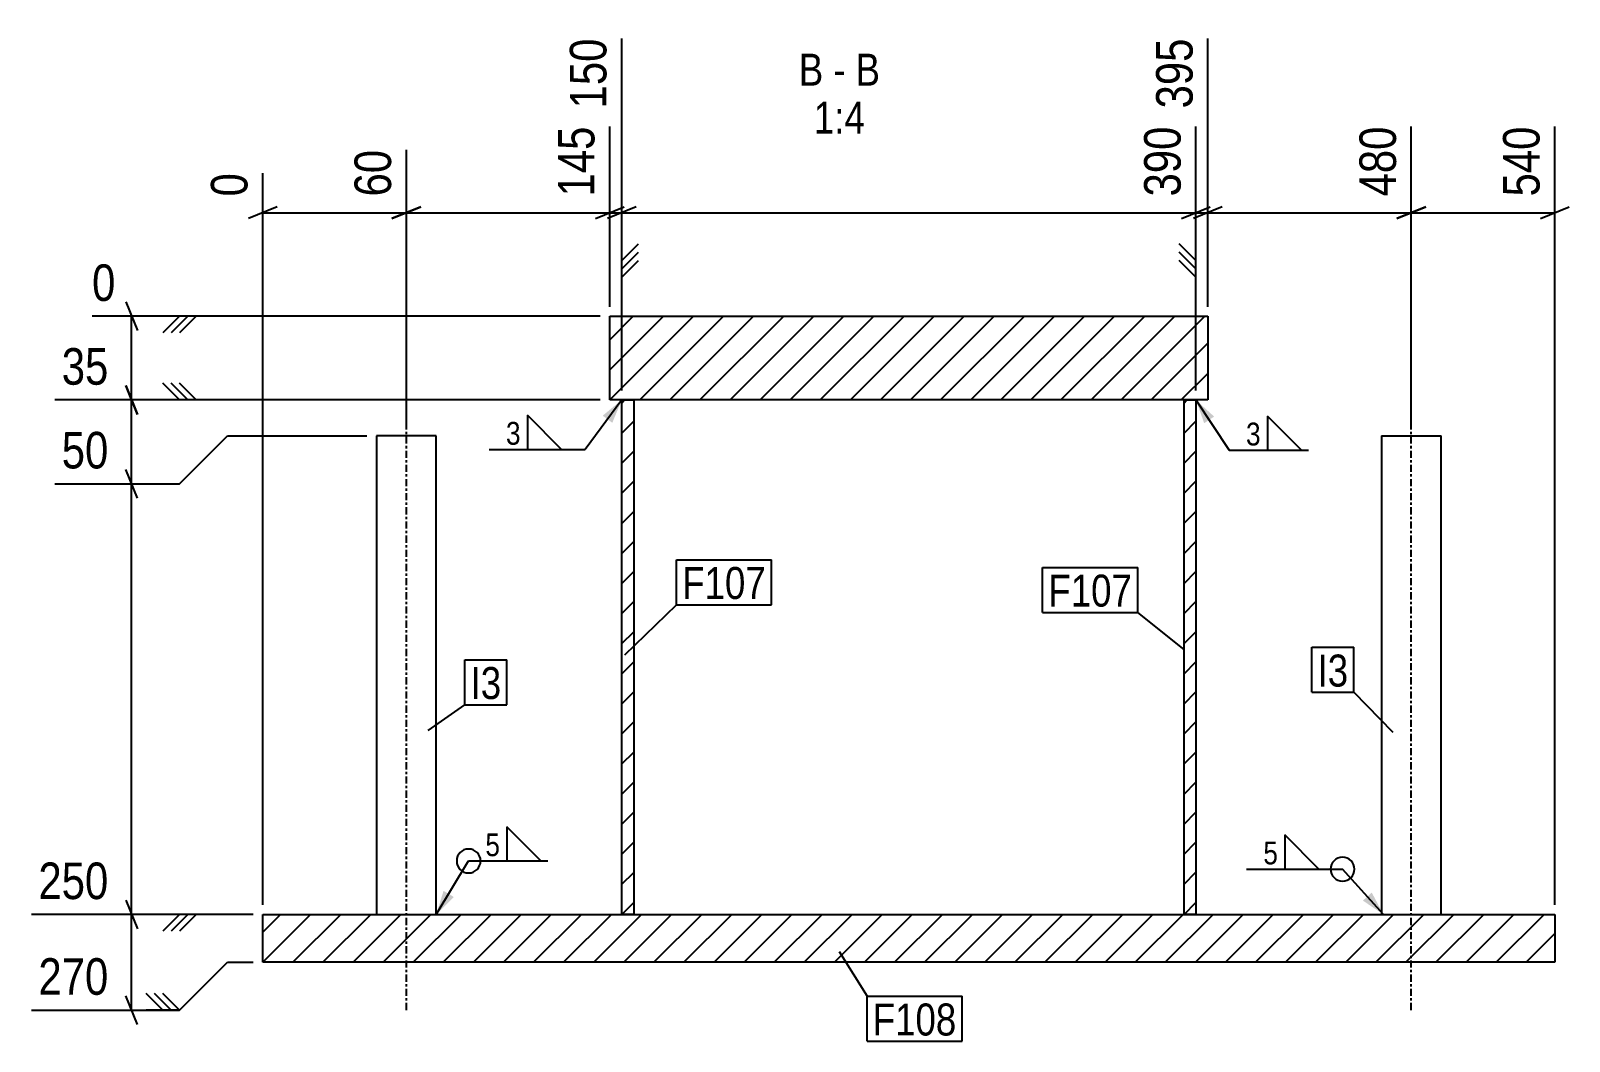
# Model space of a CAD drawing. Header units: millimetres. Extents: x 14 to 41883, y 10 to 1769.
# Drawn here: x 41240 to 41883, y 10 to 432 of the extents above; entities that cross this region are included whole.
import ezdxf

# ---------------------------------------------------------------- set-up
doc = ezdxf.new("R2010")
doc.units = ezdxf.units.MM
doc.linetypes.add('DXK_LINE_DOT2', pattern=[3.9198, 1.9599, -1.9599])
doc.linetypes.add('DXK_LINE_DOT3', pattern=[5.9187, 2.979, -0.9799, 0.9799, -0.9799])
for name, color, linetype in [('MÅLSÆTNING', 7, 'Continuous'), ('STÅL', 7, 'Continuous'), ('TEKST', 7, 'Continuous')]:
    doc.layers.add(name, color=color, linetype=linetype)
doc.styles.add('Arial Narrow', font='ARIALN.TTF', dxfattribs={"height": 0.2})

msp = doc.modelspace()

# ---------------------------------------------------------------- hatches: boundary and pattern name
at = {"layer": 'STÅL', "linetype": 'Continuous'}
h = msp.add_hatch(dxfattribs=at)
h.set_pattern_fill('', scale=2.8, style=0, pattern_type=0)
h.set_pattern_definition([(45, (41482.117, 277.624), (-6.28618, 6.28618), [])])
h.paths.add_polyline_path([(41482.12, 312.62), (41482.12, 277.62), (41732.12, 277.62), (41732.12, 312.62)])
h = msp.add_hatch(dxfattribs=at)
h.set_pattern_fill('', scale=2.8, style=0, pattern_type=0)
h.set_pattern_definition([(45, (41487.123, 62.624), (-6.28618, 6.28618), [])])
h.paths.add_polyline_path([(41487.12, 277.62), (41487.12, 62.62), (41492.12, 62.62), (41492.12, 277.62)])
h = msp.add_hatch(dxfattribs=at)
h.set_pattern_fill('', scale=2.8, style=0, pattern_type=0)
h.set_pattern_definition([(45, (41722.117, 62.624), (-6.28618, 6.28618), [])])
h.paths.add_polyline_path([(41722.12, 277.62), (41722.12, 62.62), (41727.12, 62.62), (41727.12, 277.62)])
h = msp.add_hatch(dxfattribs=at)
h.set_pattern_fill('', scale=2.8, style=0, pattern_type=0)
h.set_pattern_definition([(45, (41337.117, 42.624), (-6.28618, 6.28618), [])])
h.paths.add_polyline_path([(41337.12, 62.62), (41337.12, 42.62), (41877.12, 42.62), (41877.12, 62.62)])
at = {"layer": 'TEKST', "linetype": 'Continuous'}
for points in [[(41479.18, 271.06), (41487.12, 277.62), (41483.2, 268.09)], [(41730.56, 267.91), (41727.12, 277.62), (41734.72, 270.67)], [(41416.94, 69.88), (41409.62, 62.62), (41412.67, 72.47)], [(41800.59, 71.72), (41805.44, 62.62), (41796.88, 68.37)]]:
    msp.add_hatch(color=3, dxfattribs=at).paths.add_polyline_path(points)

# ---------------------------------------------------------------- linework, layer by layer
at = {"layer": 'MÅLSÆTNING', "color": 7, "linetype": 'Continuous'}
for p, q in [((41487.12, 281.62), (41487.12, 428.74)), ((41487.12, 281.62), (41487.12, 428.74)), ((41732.12, 316.62), (41732.12, 428.74)), ((41732.12, 316.62), (41732.12, 428.74)), ((41482.12, 316.62), (41482.12, 391.94)), ((41482.12, 316.62), (41482.12, 391.94)), ((41727.12, 281.62), (41727.12, 391.94)), ((41817.12, 266.62), (41817.12, 391.94)), ((41817.12, 266.62), (41817.12, 391.94)), ((41877.12, 66.62), (41877.12, 391.94)), ((41397.12, 266.62), (41397.12, 382.19)), ((41337.12, 66.62), (41337.12, 372.44)), ((41343.12, 358.29), (41331.12, 353.49)), ((41337.12, 355.89), (41397.12, 355.89)), ((41391.12, 353.49), (41403.12, 358.29)), ((41397.12, 355.89), (41482.12, 355.89)), ((41476.12, 353.49), (41488.12, 358.29)), ((41476.12, 353.49), (41488.12, 358.29)), ((41493.12, 358.29), (41481.12, 353.49)), ((41493.12, 358.29), (41481.12, 353.49)), ((41482.12, 355.89), (41487.12, 355.89)), ((41487.12, 355.89), (41727.12, 355.89)), ((41721.12, 353.49), (41733.12, 358.29)), ((41738.12, 358.29), (41726.12, 353.49)), ((41727.12, 355.89), (41732.12, 355.89)), ((41732.12, 355.89), (41817.12, 355.89)), ((41823.12, 358.29), (41811.12, 353.49)), ((41811.12, 353.49), (41823.12, 358.29)), ((41817.12, 355.89), (41877.12, 355.89)), ((41871.12, 353.49), (41883.12, 358.29)), ((41487.12, 335.89), (41494.12, 342.89)), ((41487.12, 328.89), (41487.12, 342.89)), ((41487.12, 335.89), (41494.12, 342.89)), ((41487.12, 328.89), (41487.12, 342.89)), ((41727.12, 335.89), (41720.12, 342.89)), ((41727.12, 335.89), (41720.12, 342.89)), ((41727.12, 328.89), (41727.12, 342.89)), ((41727.12, 328.89), (41727.12, 342.89)), ((41487.12, 332.39), (41494.12, 339.39)), ((41487.12, 332.39), (41494.12, 339.39)), ((41487.12, 328.89), (41494.12, 335.89)), ((41487.12, 328.89), (41494.12, 335.89)), ((41727.12, 332.39), (41720.12, 339.39)), ((41727.12, 332.39), (41720.12, 339.39)), ((41727.12, 328.89), (41720.12, 335.89)), ((41727.12, 328.89), (41720.12, 335.89)), ((41279.92, 318.62), (41284.72, 306.62)), ((41478.12, 312.62), (41265.77, 312.62)), ((41282.32, 277.62), (41282.32, 312.62)), ((41302.32, 312.62), (41295.32, 305.62)), ((41309.32, 312.62), (41295.32, 312.62)), ((41305.82, 312.62), (41298.82, 305.62)), ((41309.32, 312.62), (41302.32, 305.62)), ((41284.72, 271.62), (41279.92, 283.62)), ((41279.92, 283.62), (41284.72, 271.62)), ((41302.32, 277.62), (41295.32, 284.62)), ((41302.32, 277.62), (41295.32, 284.62)), ((41305.82, 277.62), (41298.82, 284.62)), ((41305.82, 277.62), (41298.82, 284.62)), ((41309.32, 277.62), (41302.32, 284.62)), ((41309.32, 277.62), (41302.32, 284.62)), ((41478.12, 277.62), (41250.19, 277.62)), ((41478.12, 277.62), (41250.19, 277.62)), ((41282.32, 242.62), (41282.32, 277.62)), ((41309.32, 277.62), (41295.32, 277.62)), ((41309.32, 277.62), (41295.32, 277.62)), ((41302.32, 242.62), (41322.32, 262.62)), ((41302.32, 242.62), (41322.32, 262.62)), ((41322.32, 262.62), (41380.62, 262.62)), ((41322.32, 262.62), (41380.62, 262.62)), ((41284.72, 236.62), (41279.92, 248.62)), ((41284.72, 236.62), (41279.92, 248.62)), ((41250.19, 242.62), (41302.32, 242.62)), ((41282.32, 62.62), (41282.32, 242.62)), ((41279.92, 68.62), (41284.72, 56.62)), ((41279.92, 68.62), (41284.72, 56.62)), ((41333.12, 62.62), (41240.44, 62.62)), ((41333.12, 62.62), (41240.44, 62.62)), ((41282.32, 22.62), (41282.32, 62.62)), ((41302.32, 62.62), (41295.32, 55.62)), ((41309.32, 62.62), (41295.32, 62.62)), ((41302.32, 62.62), (41295.32, 55.62)), ((41309.32, 62.62), (41295.32, 62.62)), ((41305.82, 62.62), (41298.82, 55.62)), ((41305.82, 62.62), (41298.82, 55.62)), ((41309.32, 62.62), (41302.32, 55.62)), ((41309.32, 62.62), (41302.32, 55.62)), ((41302.32, 22.62), (41322.32, 42.62)), ((41322.32, 42.62), (41333.12, 42.62)), ((41284.72, 16.62), (41279.92, 28.62)), ((41295.32, 22.62), (41288.32, 29.62)), ((41298.82, 22.62), (41291.82, 29.62)), ((41302.32, 22.62), (41295.32, 29.62)), ((41240.44, 22.62), (41302.32, 22.62)), ((41302.32, 22.62), (41288.32, 22.62))]:
    msp.add_line(p, q, dxfattribs=at)
at = {"layer": 'STÅL', "color": 2, "linetype": 'Continuous'}
for p, q in [((41482.12, 277.62), (41482.12, 312.62)), ((41482.12, 312.62), (41732.12, 312.62)), ((41732.12, 312.62), (41732.12, 277.62)), ((41732.12, 277.62), (41482.12, 277.62)), ((41487.12, 62.62), (41487.12, 277.62)), ((41487.12, 277.62), (41492.12, 277.62)), ((41492.12, 277.62), (41492.12, 62.62)), ((41722.12, 62.62), (41722.12, 277.62)), ((41722.12, 277.62), (41727.12, 277.62)), ((41727.12, 277.62), (41727.12, 62.62)), ((41384.62, 262.62), (41384.62, 62.62)), ((41409.62, 262.62), (41384.62, 262.62)), ((41409.62, 62.62), (41409.62, 262.62)), ((41804.62, 262.62), (41804.62, 62.62)), ((41804.62, 262.62), (41829.62, 262.62)), ((41829.62, 62.62), (41829.62, 262.62)), ((41337.12, 42.62), (41337.12, 62.62)), ((41337.12, 62.62), (41877.12, 62.62)), ((41492.12, 62.62), (41487.12, 62.62)), ((41727.12, 62.62), (41722.12, 62.62)), ((41877.12, 62.62), (41877.12, 42.62)), ((41877.12, 42.62), (41337.12, 42.62))]:
    msp.add_line(p, q, dxfattribs=at)
at = {"layer": 'STÅL', "color": 7, "linetype": 'DXK_LINE_DOT3'}
for p, q in [((41397.12, 22.62), (41397.12, 302.62)), ((41817.12, 22.62), (41817.12, 302.62))]:
    msp.add_line(p, q, dxfattribs=at)
at = {"layer": 'STÅL', "color": 7, "linetype": 'DXK_LINE_DOT2'}
for p, q in [((41384.62, 62.62), (41409.62, 62.62)), ((41804.62, 62.62), (41829.62, 62.62))]:
    msp.add_line(p, q, dxfattribs=at)
at = {"layer": 'TEKST', "color": 3, "linetype": 'Continuous'}
for p, q in [((41487.12, 277.62), (41471.85, 256.92)), ((41727.12, 277.62), (41741.04, 256.61)), ((41409.62, 62.62), (41423.15, 84.94)), ((41805.44, 62.62), (41788.38, 81.52))]:
    msp.add_line(p, q, dxfattribs=at)
for centre, start, end in [((41423.15, 84.94), 90, 270), ((41788.38, 81.52), 90, 270), ((41788.38, 81.52), 270, 90)]:
    msp.add_arc(centre, 5, start, end, dxfattribs=at)

# ---------------------------------------------------------------- wipeouts: each hides what was drawn before it
at = {"color": 0, "linetype": 'Continuous'}
for points in [[(41571.36, 408.99), (41571.36, 422.99), (41561.14, 422.99), (41561.14, 408.99)], [(41580.66, 408.99), (41580.66, 422.99), (41575.56, 422.99), (41575.56, 408.99)], [(41595.09, 408.99), (41595.09, 422.99), (41584.86, 422.99), (41584.86, 408.99)], [(41588.78, 388.99), (41588.78, 402.99), (41567.45, 402.99), (41567.45, 388.99)]]:
    msp.add_wipeout(points, dxfattribs=at).dxf.layer = 'TEKST'
at = {"color": 0}
for points in [[(41445.65, 258.12), (41445.65, 269.72), (41437.96, 269.72), (41437.96, 258.12)], [(41754.94, 257.81), (41754.94, 269.41), (41747.24, 269.41), (41747.24, 257.81)], [(41547.37, 194.45), (41547.37, 208.45), (41512.41, 208.45), (41512.41, 194.45)], [(41700.39, 191.25), (41700.39, 205.25), (41665.43, 205.25), (41665.43, 191.25)], [(41790.73, 157.84), (41790.73, 171.84), (41777.94, 171.84), (41777.94, 157.84)], [(41436.77, 152.64), (41436.77, 166.64), (41423.97, 166.64), (41423.97, 152.64)], [(41437.04, 86.14), (41437.04, 97.74), (41429.35, 97.74), (41429.35, 86.14)], [(41762.18, 82.72), (41762.18, 94.32), (41754.49, 94.32), (41754.49, 82.72)], [(41627, 12), (41627, 26), (41592.04, 26), (41592.04, 12)]]:
    msp.add_wipeout(points, dxfattribs=at).dxf.layer = 'TEKST'

# ---------------------------------------------------------------- next in the draw order: linework, layer by layer
at = {"layer": 'TEKST', "color": 3, "linetype": 'Continuous'}
for p, q in [((41462, 256.92), (41447.71, 271.21)), ((41447.71, 271.21), (41447.71, 256.92)), ((41771.28, 256.61), (41757, 270.89)), ((41757, 270.89), (41757, 256.61)), ((41431.76, 256.92), (41471.85, 256.92)), ((41447.71, 256.92), (41462, 256.92)), ((41741.04, 256.61), (41774.14, 256.61)), ((41757, 256.61), (41771.28, 256.61)), ((41453.38, 84.94), (41439.1, 99.22)), ((41439.1, 99.22), (41439.1, 84.94)), ((41778.52, 81.52), (41764.24, 95.81)), ((41764.24, 95.81), (41764.24, 81.52)), ((41423.15, 84.94), (41456.24, 84.94)), ((41439.1, 84.94), (41453.38, 84.94)), ((41748.29, 81.52), (41788.38, 81.52)), ((41764.24, 81.52), (41778.52, 81.52))]:
    msp.add_line(p, q, dxfattribs=at)
msp.add_arc((41423.15, 84.94), 5, 270, 90, dxfattribs=at)

# ---------------------------------------------------------------- next in the draw order: texts
at = {"layer": 'TEKST', "color": 3, "linetype": 'Continuous', "style": 'Arial Narrow'}
for s, height, p in [('B', 13.36, (41561.14, 408.99)), ('B', 13.36, (41584.86, 408.99)), ('-', 13.36, (41575.56, 408.99)), ('1:4', 13.362, (41567.45, 388.99))]:
    msp.add_text(s, height=height, dxfattribs=at).set_placement(p)
at = {"layer": 'TEKST', "color": 3, "style": 'Arial Narrow'}
for s, p in [('3', (41438.76, 258.92)), ('3', (41748.04, 258.61)), ('5', (41430.15, 86.94)), ('5', (41755.29, 83.52))]:
    msp.add_text(s, height=9.54, dxfattribs=at).set_placement(p)

# ---------------------------------------------------------------- next in the draw order: wipeouts: each hides what was drawn before it
at = {"color": 0, "linetype": 'Continuous'}
for points in [[(41483.92, 431.94), (41461.52, 431.94), (41461.52, 396.29), (41483.92, 396.29)], [(41723.92, 395.14), (41701.52, 395.14), (41701.52, 359.49), (41723.92, 359.49)], [(41813.92, 395.14), (41791.52, 395.14), (41791.52, 359.49), (41813.92, 359.49)], [(41873.92, 395.14), (41851.52, 395.14), (41851.52, 359.49), (41873.92, 359.49)], [(41393.92, 385.39), (41371.52, 385.39), (41371.52, 359.49), (41393.92, 359.49)], [(41333.92, 375.64), (41311.52, 375.64), (41311.52, 359.49), (41333.92, 359.49)], [(41278.72, 315.82), (41278.72, 338.22), (41262.57, 338.22), (41262.57, 315.82)], [(41275.8, 280.82), (41275.8, 303.22), (41249.9, 303.22), (41249.9, 280.82)], [(41275.8, 245.82), (41275.8, 268.22), (41249.9, 268.22), (41249.9, 245.82)], [(41275.8, 65.82), (41275.8, 88.22), (41240.15, 88.22), (41240.15, 65.82)], [(41275.8, 25.82), (41275.8, 48.22), (41240.15, 48.22), (41240.15, 25.82)]]:
    msp.add_wipeout(points, dxfattribs=at).dxf.layer = 'MÅLSÆTNING'
at = {"color": 0}
for points in [[(41547.37, 194.45), (41547.37, 208.45), (41512.41, 208.45), (41512.41, 194.45)], [(41700.39, 191.25), (41700.39, 205.25), (41665.43, 205.25), (41665.43, 191.25)], [(41790.73, 157.84), (41790.73, 171.84), (41777.94, 171.84), (41777.94, 157.84)], [(41436.77, 152.64), (41436.77, 166.64), (41423.97, 166.64), (41423.97, 152.64)], [(41627, 12), (41627, 26), (41592.04, 26), (41592.04, 12)]]:
    msp.add_wipeout(points, dxfattribs=at).dxf.layer = 'TEKST'

# ---------------------------------------------------------------- next in the draw order: linework, layer by layer
at = {"layer": 'MÅLSÆTNING', "color": 7, "linetype": 'Continuous'}
for p, q in [((41727.12, 281.62), (41727.12, 391.94)), ((41397.12, 266.62), (41397.12, 382.19)), ((41403.12, 358.29), (41391.12, 353.49)), ((41721.12, 353.49), (41733.12, 358.29)), ((41738.12, 358.29), (41726.12, 353.49)), ((41250.19, 242.62), (41302.32, 242.62))]:
    msp.add_line(p, q, dxfattribs=at)
at = {"layer": 'TEKST', "color": 7, "linetype": 'Continuous'}
for p, q in [((41510.01, 210.85), (41549.77, 210.85)), ((41510.01, 192.05), (41510.01, 210.85)), ((41549.77, 192.05), (41549.77, 210.85)), ((41663.03, 207.65), (41702.79, 207.65)), ((41663.03, 188.85), (41663.03, 207.65)), ((41702.79, 188.85), (41702.79, 207.65)), ((41488.42, 171.16), (41510.01, 192.05)), ((41510.01, 192.05), (41549.77, 192.05)), ((41663.03, 188.85), (41702.79, 188.85)), ((41722.12, 173.29), (41702.79, 188.85)), ((41775.54, 174.24), (41793.13, 174.24)), ((41775.54, 155.44), (41775.54, 174.24)), ((41793.13, 155.44), (41793.13, 174.24)), ((41421.57, 169.04), (41439.17, 169.04)), ((41421.57, 150.24), (41421.57, 169.04)), ((41439.17, 150.24), (41439.17, 169.04)), ((41775.54, 155.44), (41793.13, 155.44)), ((41809.55, 138.64), (41793.13, 155.44)), ((41406.2, 139.52), (41421.57, 150.24)), ((41421.57, 150.24), (41439.17, 150.24)), ((41577.96, 47.15), (41589.64, 28.4)), ((41589.64, 28.4), (41629.4, 28.4)), ((41589.64, 9.6), (41589.64, 28.4)), ((41629.4, 9.6), (41629.4, 28.4)), ((41589.64, 9.6), (41629.4, 9.6))]:
    msp.add_line(p, q, dxfattribs=at)

# ---------------------------------------------------------------- next in the draw order: texts
at = {"layer": 'MÅLSÆTNING', "color": 3, "linetype": 'Continuous', "style": 'Arial Narrow'}
for s, height, p in [('150', 15.271, (41480.72, 399.49)), ('390', 15.271, (41720.72, 362.69)), ('480', 15.271, (41810.72, 362.69)), ('540', 15.271, (41870.72, 362.69)), ('60', 15.271, (41390.72, 362.69)), ('0', 15.27, (41330.72, 362.69))]:
    msp.add_text(s, height=height, rotation=90.00021, dxfattribs=at).set_placement(p)
for s, height, p in [('0', 15.27, (41265.77, 319.02)), ('35', 15.271, (41253.1, 284.02)), ('50', 15.271, (41253.1, 249.02)), ('250', 15.271, (41243.35, 69.02)), ('270', 15.271, (41243.35, 29.02))]:
    msp.add_text(s, height=height, dxfattribs=at).set_placement(p)
at = {"layer": 'TEKST', "color": 3, "style": 'Arial Narrow'}
for s, p in [('F107', (41512.41, 194.45)), ('F107', (41665.43, 191.25)), ('I3', (41777.94, 157.84)), ('I3', (41423.97, 152.64)), ('F108', (41592.04, 12))]:
    msp.add_text(s, height=13.362, dxfattribs=at).set_placement(p)

# ---------------------------------------------------------------- next in the draw order: wipeouts: each hides what was drawn before it
at = {"color": 0, "linetype": 'Continuous'}
for points in [[(41728.92, 431.94), (41706.52, 431.94), (41706.52, 396.29), (41728.92, 396.29)], [(41478.92, 395.14), (41456.52, 395.14), (41456.52, 359.49), (41478.92, 359.49)]]:
    msp.add_wipeout(points, dxfattribs=at).dxf.layer = 'MÅLSÆTNING'

# ---------------------------------------------------------------- next in the draw order: texts
at = {"layer": 'MÅLSÆTNING', "color": 3, "linetype": 'Continuous', "style": 'Arial Narrow'}
for s, p in [('395', (41725.72, 399.49)), ('145', (41475.72, 362.69))]:
    msp.add_text(s, height=15.271, rotation=90.00021, dxfattribs=at).set_placement(p)

doc.saveas('drawing.dxf')
